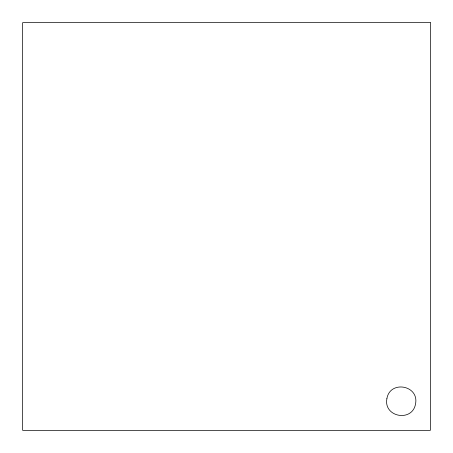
<?xml version="1.0" encoding="UTF-8"?>
<svg xmlns="http://www.w3.org/2000/svg" width="453" height="453" viewBox="0 0 453 453"><rect width="100%" height="100%" fill="white"/><g stroke="black" fill="none" stroke-linecap="round" stroke-linejoin="round"><path stroke-width="0.68" d="M386.89 398.702C383.295 417.309 412.581 422.473 415.571 403.759C419.161 385.152 389.874 379.988 386.89 398.702M430.35 22.65L22.65 22.65L22.65 430.35L430.35 430.35L430.35 22.65"/></g></svg>
